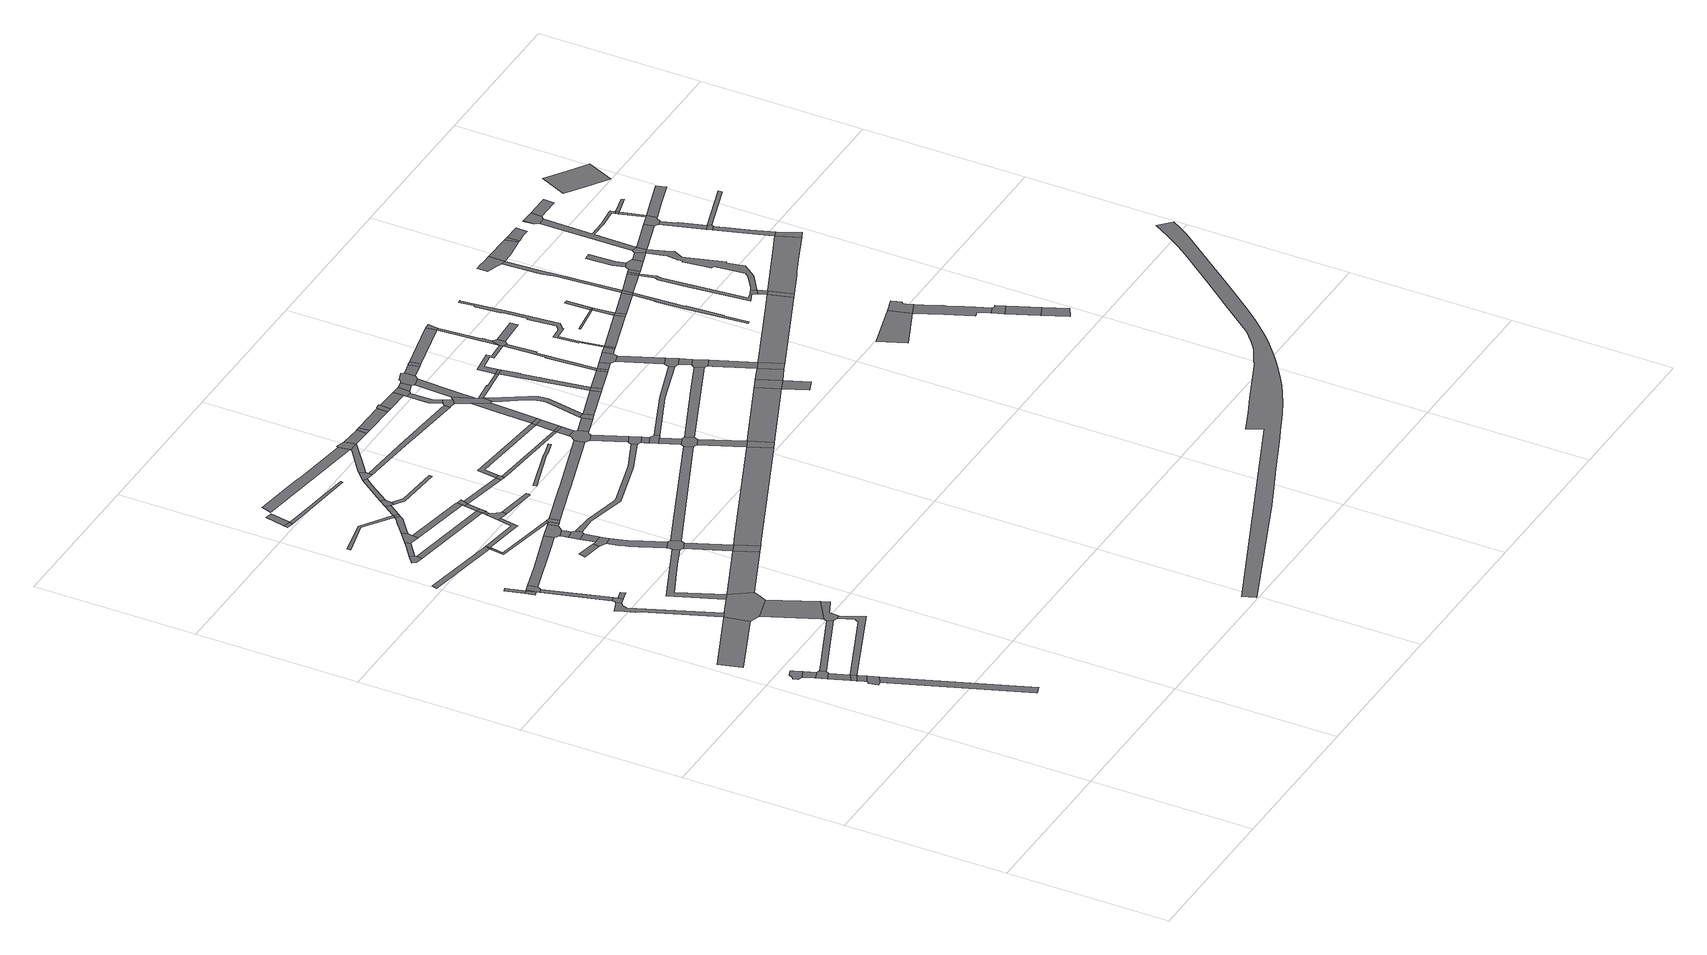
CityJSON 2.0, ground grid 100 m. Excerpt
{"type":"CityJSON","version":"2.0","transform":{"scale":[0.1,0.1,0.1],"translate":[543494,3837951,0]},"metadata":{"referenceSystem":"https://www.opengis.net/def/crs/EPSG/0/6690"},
"CityObjects":{
"road1":{"type":"Road","geometry":[{"type":"MultiSurface","lod":"1","boundaries":[[[0,1,2,3,4,5,6,7,8,9]]]}]},
"road2":{"type":"Road","attributes":{"RoadStructureAttribute.sectionType":"1"},"geometry":[{"type":"MultiSurface","lod":"1","boundaries":[[[9,8,10,11]]]}]},
"road3":{"type":"Road","attributes":{"RoadStructureAttribute.sectionType":"1"},"geometry":[{"type":"MultiSurface","lod":"1","boundaries":[[[12,13,14,15,16]]]}]},
"road4":{"type":"Road","geometry":[{"type":"MultiSurface","lod":"1","boundaries":[[[17,11,10,14,13,18,19,20]]]}]},
"road5":{"type":"Road","geometry":[{"type":"MultiSurface","lod":"1","boundaries":[[[16,15,21,22]]]}]},
"road6":{"type":"Road","geometry":[{"type":"MultiSurface","lod":"1","boundaries":[[[23,24,25,26,27,28]]]}]},
"road7":{"type":"Road","attributes":{"RoadStructureAttribute.sectionType":"1"},"geometry":[{"type":"MultiSurface","lod":"1","boundaries":[[[29,22,21,30,24,23]]]}]},
"road8":{"type":"Road","attributes":{"RoadStructureAttribute.sectionType":"1"},"geometry":[{"type":"MultiSurface","lod":"1","boundaries":[[[28,27,31,32]]]}]},
"road9":{"type":"Road","attributes":{"RoadStructureAttribute.sectionType":"1"},"geometry":[{"type":"MultiSurface","lod":"1","boundaries":[[[33,34,35,36,37]]]}]},
"road10":{"type":"Road","attributes":{"RoadStructureAttribute.sectionType":"1"},"geometry":[{"type":"MultiSurface","lod":"1","boundaries":[[[38,20,19,39]]]}]},
"road11":{"type":"Road","attributes":{"RoadStructureAttribute.sectionType":"1"},"geometry":[{"type":"MultiSurface","lod":"1","boundaries":[[[40,41,42,43,44,45,46,47,48,49,50,16,22]]]}]},
"road12":{"type":"Road","attributes":{"RoadStructureAttribute.sectionType":"1"},"geometry":[{"type":"MultiSurface","lod":"1","boundaries":[[[51,52,53,54,55,56,57,33,58,59,60,61,62,63]]]}]},
"road13":{"type":"Road","geometry":[{"type":"MultiSurface","lod":"1","boundaries":[[[64,65,66,67]]]}]},
"road14":{"type":"Road","geometry":[{"type":"MultiSurface","lod":"1","boundaries":[[[68,69,70,65,64]]]}]},
"road15":{"type":"Road","attributes":{"RoadStructureAttribute.sectionType":"1"},"geometry":[{"type":"MultiSurface","lod":"1","boundaries":[[[71,64,67]]]}]},
"road16":{"type":"Road","geometry":[{"type":"MultiSurface","lod":"1","boundaries":[[[72,73,74,75,76,51,63,77,78,79]]]}]},
"road17":{"type":"Road","attributes":{"RoadStructureAttribute.sectionType":"1"},"geometry":[{"type":"MultiSurface","lod":"1","boundaries":[[[80,81,73,72]]]}]},
"road18":{"type":"Road","geometry":[{"type":"MultiSurface","lod":"1","boundaries":[[[82,71,67,81,80,83,84]]]}]},
"road19":{"type":"Road","geometry":[{"type":"MultiSurface","lod":"1","boundaries":[[[85,86,79,78]]]}]},
"road20":{"type":"Road","geometry":[{"type":"MultiSurface","lod":"1","boundaries":[[[87,88,58,33,37,89,90,91,92,93,94,95]]]}]},
"road21":{"type":"Road","attributes":{"RoadStructureAttribute.sectionType":"1"},"geometry":[{"type":"MultiSurface","lod":"1","boundaries":[[[96,90,89,97,98,99]]]}]},
"road22":{"type":"Road","geometry":[{"type":"MultiSurface","lod":"1","boundaries":[[[100,101,102,99,98,103,38,39,104,105,106,46,45]]]}]},
"road23":{"type":"Road","attributes":{"RoadStructureAttribute.sectionType":"1"},"geometry":[{"type":"MultiSurface","lod":"1","boundaries":[[[107,108,109,110]]]}]},
"road24":{"type":"Road","geometry":[{"type":"MultiSurface","lod":"1","boundaries":[[[111,112,113,114,115,116,117,118,119]]]}]},
"road25":{"type":"Road","attributes":{"RoadStructureAttribute.sectionType":"1"},"geometry":[{"type":"MultiSurface","lod":"1","boundaries":[[[120,121,111,119,122]]]}]},
"road26":{"type":"Road","attributes":{"RoadStructureAttribute.sectionType":"1"},"geometry":[{"type":"MultiSurface","lod":"1","boundaries":[[[123,124,87,95,125,126,127]]]}]},
"road27":{"type":"Road","attributes":{"RoadStructureAttribute.sectionType":"1"},"geometry":[{"type":"MultiSurface","lod":"1","boundaries":[[[128,129,82,84,130,131]]]}]},
"road28":{"type":"Road","geometry":[{"type":"MultiSurface","lod":"1","boundaries":[[[110,109,132,133]]]}]},
"road29":{"type":"Road","geometry":[{"type":"MultiSurface","lod":"1","boundaries":[[[134,120,122,135,136,137,138]]]}]},
"road30":{"type":"Road","geometry":[{"type":"MultiSurface","lod":"1","boundaries":[[[139,140,141,142]]]}]},
"road31":{"type":"Road","attributes":{"RoadStructureAttribute.sectionType":"1"},"geometry":[{"type":"MultiSurface","lod":"1","boundaries":[[[143,144,145,146,147,95,94,148]]]}]},
"road32":{"type":"Road","attributes":{"RoadStructureAttribute.sectionType":"1"},"geometry":[{"type":"MultiSurface","lod":"1","boundaries":[[[149,150,151,152,153,154]]]}]},
"road33":{"type":"Road","attributes":{"RoadStructureAttribute.sectionType":"1"},"geometry":[{"type":"MultiSurface","lod":"1","boundaries":[[[155,139,142,156,157]]]}]},
"road34":{"type":"Road","geometry":[{"type":"MultiSurface","lod":"1","boundaries":[[[158,159,160,161]]]}]},
"road35":{"type":"Road","attributes":{"RoadStructureAttribute.sectionType":"1"},"geometry":[{"type":"MultiSurface","lod":"1","boundaries":[[[162,116,115,163,164]]]}]},
"road36":{"type":"Road","attributes":{"RoadStructureAttribute.sectionType":"1"},"geometry":[{"type":"MultiSurface","lod":"1","boundaries":[[[153,165,166,134,138,167,168,169]]]}]},
"road37":{"type":"Road","attributes":{"RoadStructureAttribute.sectionType":"1"},"geometry":[{"type":"MultiSurface","lod":"1","boundaries":[[[170,171,110,133,172,173]]]}]},
"road38":{"type":"Road","attributes":{"RoadStructureAttribute.sectionType":"1"},"geometry":[{"type":"MultiSurface","lod":"1","boundaries":[[[109,174,175,176,177,132]]]}]},
"road39":{"type":"Road","geometry":[{"type":"MultiSurface","lod":"1","boundaries":[[[161,160,178,179,180,181,182,183]]]}]},
"road40":{"type":"Road","attributes":{"RoadStructureAttribute.sectionType":"1"},"geometry":[{"type":"MultiSurface","lod":"1","boundaries":[[[184,185,186,187,183,182]]]}]},
"road41":{"type":"Road","attributes":{"RoadStructureAttribute.sectionType":"1"},"geometry":[{"type":"MultiSurface","lod":"1","boundaries":[[[188,189,190,191,192,179,178,193,194,195,196,197,198,199,200,201,202,203,204,205,206,207]]]}]},
"road42":{"type":"Road","geometry":[{"type":"MultiSurface","lod":"1","boundaries":[[[154,153,169,208]]]}]},
"road43":{"type":"Road","attributes":{"RoadStructureAttribute.sectionType":"1"},"geometry":[{"type":"MultiSurface","lod":"1","boundaries":[[[209,210,137,136,211,212]]]}]},
"road44":{"type":"Road","geometry":[{"type":"MultiSurface","lod":"1","boundaries":[[[213,214,186,185,215,216]]]}]},
"road45":{"type":"Road","attributes":{"RoadStructureAttribute.sectionType":"1"},"geometry":[{"type":"MultiSurface","lod":"1","boundaries":[[[217,218,219,220,214,213]]]}]},
"road46":{"type":"Road","geometry":[{"type":"MultiSurface","lod":"1","boundaries":[[[207,206,221,123,127,222,223,224,225]]]}]},
"road47":{"type":"Road","geometry":[{"type":"MultiSurface","lod":"1","boundaries":[[[226,128,131,227,228,219,218,229]]]}]},
"road48":{"type":"Road","attributes":{"RoadStructureAttribute.sectionType":"1"},"geometry":[{"type":"MultiSurface","lod":"1","boundaries":[[[223,222,143,230]]]}]},
"road49":{"type":"Road","attributes":{"RoadStructureAttribute.sectionType":"1"},"geometry":[{"type":"MultiSurface","lod":"1","boundaries":[[[231,232,233,142,141]]]}]},
"road50":{"type":"Road","attributes":{"RoadStructureAttribute.sectionType":"1"},"geometry":[{"type":"MultiSurface","lod":"1","boundaries":[[[234,235,154,208,236,237]]]}]},
"road51":{"type":"Road","geometry":[{"type":"MultiSurface","lod":"1","boundaries":[[[230,143,148,238]]]}]},
"road52":{"type":"Road","attributes":{"RoadStructureAttribute.sectionType":"1"},"geometry":[{"type":"MultiSurface","lod":"1","boundaries":[[[175,239,226,229,240]]]}]},
"road53":{"type":"Road","geometry":[{"type":"MultiSurface","lod":"1","boundaries":[[[241,234,237,242,243,244,245,246]]]}]},
"road54":{"type":"Road","geometry":[{"type":"MultiSurface","lod":"1","boundaries":[[[247,170,173,248,249,250,251,252]]]}]},
"road55":{"type":"Road","geometry":[{"type":"MultiSurface","lod":"1","boundaries":[[[176,175,240,253,254]]]}]},
"road56":{"type":"Road","attributes":{"RoadStructureAttribute.sectionType":"1"},"geometry":[{"type":"MultiSurface","lod":"1","boundaries":[[[163,247,252,255,256]]]}]},
"road57":{"type":"Road","attributes":{"RoadStructureAttribute.sectionType":"1"},"geometry":[{"type":"MultiSurface","lod":"1","boundaries":[[[164,163,256,257]]]}]},
"road58":{"type":"Road","attributes":{"RoadStructureAttribute.sectionType":"1"},"geometry":[{"type":"MultiSurface","lod":"1","boundaries":[[[258,164,257,259]]]}]},
"road59":{"type":"Road","geometry":[{"type":"MultiSurface","lod":"1","boundaries":[[[260,261,212,211,258,259,262]]]}]},
"road60":{"type":"Road","attributes":{"RoadStructureAttribute.sectionType":"1"},"geometry":[{"type":"MultiSurface","lod":"1","boundaries":[[[263,241,246,264,265]]]}]},
"road61":{"type":"Road","attributes":{"RoadStructureAttribute.sectionType":"1"},"geometry":[{"type":"MultiSurface","lod":"1","boundaries":[[[266,267,268,249,248]]]}]},
"road62":{"type":"Road","attributes":{"RoadStructureAttribute.sectionType":"1"},"geometry":[{"type":"MultiSurface","lod":"1","boundaries":[[[269,270,271,272,273,274,275]]]}]},
"road63":{"type":"Road","attributes":{"RoadStructureAttribute.sectionType":"1"},"geometry":[{"type":"MultiSurface","lod":"1","boundaries":[[[276,277,278,279,280,243,242]]]}]},
"road64":{"type":"Road","attributes":{"RoadStructureAttribute.sectionType":"1"},"geometry":[{"type":"MultiSurface","lod":"1","boundaries":[[[262,259,281,282]]]}]},
"road65":{"type":"Road","geometry":[{"type":"MultiSurface","lod":"1","boundaries":[[[283,263,265,284,285,286,287,288]]]}]},
"road66":{"type":"Road","geometry":[{"type":"MultiSurface","lod":"1","boundaries":[[[282,281,289,290,291]]]}]},
"road67":{"type":"Road","attributes":{"RoadStructureAttribute.sectionType":"1"},"geometry":[{"type":"MultiSurface","lod":"1","boundaries":[[[292,293,294,295,296,216,215,297,298,299,300,301,302]]]}]},
"road68":{"type":"Road","attributes":{"RoadStructureAttribute.sectionType":"1"},"geometry":[{"type":"MultiSurface","lod":"1","boundaries":[[[303,304,305,306,307,283,288,308,309,310]]]}]},
"road69":{"type":"Road","attributes":{"RoadStructureAttribute.sectionType":"1"},"geometry":[{"type":"MultiSurface","lod":"1","boundaries":[[[311,312,225,224,313,314]]]}]},
"road70":{"type":"Road","attributes":{"RoadStructureAttribute.sectionType":"1"},"geometry":[{"type":"MultiSurface","lod":"1","boundaries":[[[315,316,317,254,253,318,319,320]]]}]},
"road71":{"type":"Road","attributes":{"RoadStructureAttribute.sectionType":"1"},"geometry":[{"type":"MultiSurface","lod":"1","boundaries":[[[321,322,323,230,238,324,325,326]]]}]},
"road72":{"type":"Road","geometry":[{"type":"MultiSurface","lod":"1","boundaries":[[[327,328,329,275,274,330,303,310,331]]]}]},
"road73":{"type":"Road","geometry":[{"type":"MultiSurface","lod":"1","boundaries":[[[332,333,334,335,336,337,338,339]]]}]},
"road74":{"type":"Road","attributes":{"RoadStructureAttribute.sectionType":"1"},"geometry":[{"type":"MultiSurface","lod":"1","boundaries":[[[340,331,310,341,342]]]}]},
"road75":{"type":"Road","attributes":{"RoadStructureAttribute.sectionType":"1"},"geometry":[{"type":"MultiSurface","lod":"1","boundaries":[[[343,290,289,344,345,346]]]}]},
"road76":{"type":"Road","attributes":{"RoadStructureAttribute.sectionType":"1"},"geometry":[{"type":"MultiSurface","lod":"1","boundaries":[[[347,285,284,348,349,350,351]]]}]},
"road77":{"type":"Road","attributes":{"RoadStructureAttribute.sectionType":"1"},"geometry":[{"type":"MultiSurface","lod":"1","boundaries":[[[352,353,282,291,354,355,356,357]]]}]},
"road78":{"type":"Road","geometry":[{"type":"MultiSurface","lod":"1","boundaries":[[[358,342,341,359]]]}]},
"road79":{"type":"Road","attributes":{"RoadStructureAttribute.sectionType":"1"},"geometry":[{"type":"MultiSurface","lod":"1","boundaries":[[[360,358,359,361,362]]]}]},
"road80":{"type":"Road","geometry":[{"type":"MultiSurface","lod":"1","boundaries":[[[363,364,315,320,365,366,367,368,369,370]]]}]},
"road81":{"type":"Road","attributes":{"RoadStructureAttribute.sectionType":"1"},"geometry":[{"type":"MultiSurface","lod":"1","boundaries":[[[366,365,371,372]]]}]},
"road82":{"type":"Road","geometry":[{"type":"MultiSurface","lod":"1","boundaries":[[[372,371,292,302,373,374]]]}]},
"road83":{"type":"Road","attributes":{"RoadStructureAttribute.sectionType":"1"},"geometry":[{"type":"MultiSurface","lod":"1","boundaries":[[[345,363,370,375]]]}]},
"road84":{"type":"Road","attributes":{"RoadStructureAttribute.sectionType":"1"},"geometry":[{"type":"MultiSurface","lod":"1","boundaries":[[[374,373,376,377,378]]]}]},
"road85":{"type":"Road","attributes":{"RoadStructureAttribute.sectionType":"1"},"geometry":[{"type":"MultiSurface","lod":"1","boundaries":[[[379,380,381,382]]]}]},
"road86":{"type":"Road","geometry":[{"type":"MultiSurface","lod":"1","boundaries":[[[383,378,377,380,379,384,385]]]}]},
"road87":{"type":"Road","geometry":[{"type":"MultiSurface","lod":"1","boundaries":[[[346,345,375,386]]]}]},
"road88":{"type":"Road","geometry":[{"type":"MultiSurface","lod":"1","boundaries":[[[382,381,311,314,387,388,389,390]]]}]},
"road89":{"type":"Road","geometry":[{"type":"MultiSurface","lod":"1","boundaries":[[[391,392,393,362,361,394,395]]]}]},
"road90":{"type":"Road","attributes":{"RoadStructureAttribute.sectionType":"1"},"geometry":[{"type":"MultiSurface","lod":"1","boundaries":[[[356,396,346,386,397]]]}]},
"road91":{"type":"Road","attributes":{"RoadStructureAttribute.sectionType":"1"},"geometry":[{"type":"MultiSurface","lod":"1","boundaries":[[[388,387,321,398]]]}]},
"road92":{"type":"Road","geometry":[{"type":"MultiSurface","lod":"1","boundaries":[[[357,356,397,399]]]}]},
"road93":{"type":"Road","geometry":[{"type":"MultiSurface","lod":"1","boundaries":[[[398,321,326,400]]]}]},
"road94":{"type":"Road","attributes":{"RoadStructureAttribute.sectionType":"1"},"geometry":[{"type":"MultiSurface","lod":"1","boundaries":[[[401,369,368,402]]]}]},
"road95":{"type":"Road","attributes":{"RoadStructureAttribute.sectionType":"1"},"geometry":[{"type":"MultiSurface","lod":"1","boundaries":[[[403,404,395,394,405,406]]]}]},
"road96":{"type":"Road","attributes":{"RoadStructureAttribute.sectionType":"1"},"geometry":[{"type":"MultiSurface","lod":"1","boundaries":[[[407,408,409,410,357,399,411]]]}]},
"road97":{"type":"Road","geometry":[{"type":"MultiSurface","lod":"1","boundaries":[[[412,413,414,415,416,417,351,350,418,419,420]]]}]},
"road98":{"type":"Road","geometry":[{"type":"MultiSurface","lod":"1","boundaries":[[[421,422,401,402,423]]]}]},
"road99":{"type":"Road","attributes":{"RoadStructureAttribute.sectionType":"1"},"geometry":[{"type":"MultiSurface","lod":"1","boundaries":[[[424,425,415,414,426,427,428]]]}]},
"road100":{"type":"Road","geometry":[{"type":"MultiSurface","lod":"1","boundaries":[[[429,420,419,407,411,430,431,432,433]]]}]},
"road101":{"type":"Road","geometry":[{"type":"MultiSurface","lod":"1","boundaries":[[[406,405,434,424,428,435,436,437]]]}]},
"road102":{"type":"Road","attributes":{"RoadStructureAttribute.sectionType":"1"},"geometry":[{"type":"MultiSurface","lod":"1","boundaries":[[[438,439,440,441,442,443,444,431,430,445,446,447,448,449,422,421]]]}]},
"road103":{"type":"Road","attributes":{"RoadStructureAttribute.sectionType":"1"},"geometry":[{"type":"MultiSurface","lod":"1","boundaries":[[[450,437,436,451]]]}]},
"road104":{"type":"Road","attributes":{"RoadStructureAttribute.sectionType":"1"},"geometry":[{"type":"MultiSurface","lod":"1","boundaries":[[[452,453,454,455,429,433]]]}]},
"road105":{"type":"Road","attributes":{"RoadStructureAttribute.sectionType":"1"},"geometry":[{"type":"MultiSurface","lod":"1","boundaries":[[[456,457,421,423,458]]]}]},
"road106":{"type":"Road","geometry":[{"type":"MultiSurface","lod":"1","boundaries":[[[459,460,461,462,463,464,450,451,455,454,465,466]]]}]},
"road107":{"type":"Road","attributes":{"RoadStructureAttribute.sectionType":"1"},"geometry":[{"type":"MultiSurface","lod":"1","boundaries":[[[467,468,469,470,432,431,471]]]}]},
"road108":{"type":"Road","attributes":{"RoadStructureAttribute.sectionType":"1"},"geometry":[{"type":"MultiSurface","lod":"1","boundaries":[[[472,398,400,473]]]}]},
"road109":{"type":"Road","attributes":{"RoadStructureAttribute.sectionType":"1"},"geometry":[{"type":"MultiSurface","lod":"1","boundaries":[[[474,475,385,384,476,477]]]}]},
"road110":{"type":"Road","attributes":{"RoadStructureAttribute.sectionType":"1"},"geometry":[{"type":"MultiSurface","lod":"1","boundaries":[[[478,479,390,389,480,481]]]}]},
"road111":{"type":"Road","attributes":{"RoadStructureAttribute.sectionType":"1"},"geometry":[{"type":"MultiSurface","lod":"1","boundaries":[[[482,466,465,483]]]}]},
"road112":{"type":"Road","geometry":[{"type":"MultiSurface","lod":"1","boundaries":[[[484,485,456,458,486]]]}]},
"road113":{"type":"Road","attributes":{"RoadStructureAttribute.sectionType":"1"},"geometry":[{"type":"MultiSurface","lod":"1","boundaries":[[[487,488,489,471,490,491,485,484]]]}]},
"road114":{"type":"Road","geometry":[{"type":"MultiSurface","lod":"1","boundaries":[[[492,493,494,482,483,495]]]}]},
"road115":{"type":"Road","geometry":[{"type":"MultiSurface","lod":"1","boundaries":[[[496,467,471,489]]]}]},
"road116":{"type":"Road","attributes":{"RoadStructureAttribute.sectionType":"1"},"geometry":[{"type":"MultiSurface","lod":"1","boundaries":[[[497,498,484,486,499]]]}]},
"road117":{"type":"Road","attributes":{"RoadStructureAttribute.sectionType":"1"},"geometry":[{"type":"MultiSurface","lod":"1","boundaries":[[[500,501,502,503,504,505,467,496,506,507,508,509,510,511,512]]]}]},
"road118":{"type":"Road","geometry":[{"type":"MultiSurface","lod":"1","boundaries":[[[513,514,497,499,515]]]}]},
"road119":{"type":"Road","geometry":[{"type":"MultiSurface","lod":"1","boundaries":[[[516,472,473,517]]]}]},
"road120":{"type":"Road","attributes":{"RoadStructureAttribute.sectionType":"1"},"geometry":[{"type":"MultiSurface","lod":"1","boundaries":[[[518,519,513,515,520]]]}]},
"road121":{"type":"Road","attributes":{"RoadStructureAttribute.sectionType":"1"},"geometry":[{"type":"MultiSurface","lod":"1","boundaries":[[[521,522,523,492,495,524,525]]]}]},
"road122":{"type":"Road","geometry":[{"type":"MultiSurface","lod":"1","boundaries":[[[526,527,517,473]]]}]},
"road123":{"type":"Road","attributes":{"RoadStructureAttribute.sectionType":"1"},"geometry":[{"type":"MultiSurface","lod":"1","boundaries":[[[511,528,529,530,531,514,513,532,533,534]]]}]},
"road124":{"type":"Road","geometry":[{"type":"MultiSurface","lod":"1","boundaries":[[[535,518,520,536,537,538]]]}]},
"road125":{"type":"Road","attributes":{"RoadStructureAttribute.sectionType":"1"},"geometry":[{"type":"MultiSurface","lod":"1","boundaries":[[[539,516,517,540]]]}]},
"road126":{"type":"Road","attributes":{"RoadStructureAttribute.sectionType":"1"},"geometry":[{"type":"MultiSurface","lod":"1","boundaries":[[[537,536,541,542]]]}]},
"road127":{"type":"Road","geometry":[{"type":"MultiSurface","lod":"1","boundaries":[[[542,541,474,477,543,544]]]}]},
"road128":{"type":"Road","geometry":[{"type":"MultiSurface","lod":"1","boundaries":[[[545,546,547,512,511,534,548,549,550]]]}]},
"road129":{"type":"Road","attributes":{"RoadStructureAttribute.sectionType":"1"},"geometry":[{"type":"MultiSurface","lod":"1","boundaries":[[[544,543,551,552]]]}]},
"road130":{"type":"Road","geometry":[{"type":"MultiSurface","lod":"1","boundaries":[[[552,551,478,481,553,554]]]}]},
"road131":{"type":"Road","attributes":{"RoadStructureAttribute.sectionType":"1"},"geometry":[{"type":"MultiSurface","lod":"1","boundaries":[[[555,556,557,525,512,547]]]}]},
"road132":{"type":"Road","attributes":{"RoadStructureAttribute.sectionType":"1"},"geometry":[{"type":"MultiSurface","lod":"1","boundaries":[[[558,554,553,559,539,560]]]}]},
"road133":{"type":"Road","attributes":{"RoadStructureAttribute.sectionType":"1"},"geometry":[{"type":"MultiSurface","lod":"1","boundaries":[[[561,535,538,562]]]}]},
"road134":{"type":"Road","geometry":[{"type":"MultiSurface","lod":"1","boundaries":[[[560,539,540,563]]]}]},
"road135":{"type":"Road","geometry":[{"type":"MultiSurface","lod":"1","boundaries":[[[564,561,562,565]]]}]},
"road136":{"type":"Road","geometry":[{"type":"MultiSurface","lod":"1","boundaries":[[[566,521,525,557]]]}]},
"road137":{"type":"Road","attributes":{"RoadStructureAttribute.sectionType":"1"},"geometry":[{"type":"MultiSurface","lod":"1","boundaries":[[[567,568,569,570,571,572,573,574,575,576,577,578,579,580,581,582,583,584,585,586,587,588,589,590,591,592,593,594,595,596,597,598,599,600,601,602,603,604,605,606,607,608,609,610,611,612,613,614,615,616,617,618,619]]]}]},
"road138":{"type":"Road","geometry":[{"type":"MultiSurface","lod":"1","boundaries":[[[620,621,622,550,549]]]}]},
"road139":{"type":"Road","attributes":{"RoadStructureAttribute.sectionType":"1"},"geometry":[{"type":"MultiSurface","lod":"1","boundaries":[[[623,624,625,626,627,628,629,630,631,632,633,634,635,636,637,638,639,640,641,642,643,561,564]]]}]},
"road140":{"type":"Road","attributes":{"RoadStructureAttribute.sectionType":"1"},"geometry":[{"type":"MultiSurface","lod":"1","boundaries":[[[644,645,564,565,646]]]}]},
"road141":{"type":"Road","geometry":[{"type":"MultiSurface","lod":"1","boundaries":[[[647,648,649,650,651]]]}]},
"road142":{"type":"Road","geometry":[{"type":"MultiSurface","lod":"1","boundaries":[[[652,653,644,646,654]]]}]},
"road143":{"type":"Road","attributes":{"RoadStructureAttribute.sectionType":"1"},"geometry":[{"type":"MultiSurface","lod":"1","boundaries":[[[655,651,653,652]]]}]},
"road144":{"type":"Road","attributes":{"RoadStructureAttribute.sectionType":"1"},"geometry":[{"type":"MultiSurface","lod":"1","boundaries":[[[656,657,658,560,563,659]]]}]},
"road145":{"type":"Road","geometry":[{"type":"MultiSurface","lod":"1","boundaries":[[[647,651,655]]]}]},
"road146":{"type":"Road","attributes":{"RoadStructureAttribute.sectionType":"1"},"geometry":[{"type":"MultiSurface","lod":"1","boundaries":[[[660,661,662,647,655]]]}]},
"road147":{"type":"Road","attributes":{"RoadStructureAttribute.sectionType":"1"},"geometry":[{"type":"MultiSurface","lod":"1","boundaries":[[[663,664,665,652,654,666,667]]]}]},
"road148":{"type":"Road","attributes":{"RoadStructureAttribute.sectionType":"1"},"geometry":[{"type":"MultiSurface","lod":"1","boundaries":[[[668,669,670,671,672,673,674,675,676,677,678,679,680,667]]]}]},
"road149":{"type":"Road","geometry":[{"type":"MultiSurface","lod":"1","boundaries":[[[681,682,683,684]]]}]},
"road150":{"type":"Road","geometry":[{"type":"MultiSurface","lod":"1","boundaries":[[[685,686,663,667,680,687]]]}]},
"road151":{"type":"Road","attributes":{"RoadStructureAttribute.sectionType":"1"},"geometry":[{"type":"MultiSurface","lod":"1","boundaries":[[[688,689,690,686,685,691,692,693]]]}]},
"road152":{"type":"Road","attributes":{"RoadStructureAttribute.sectionType":"1"},"geometry":[{"type":"MultiSurface","lod":"1","boundaries":[[[694,685,687,695,696,697,698]]]}]},
"road153":{"type":"Road","geometry":[{"type":"MultiSurface","lod":"1","boundaries":[[[699,700,701,702,703,704,705,688,693,706]]]}]},
"road154":{"type":"Road","geometry":[{"type":"MultiSurface","lod":"1","boundaries":[[[707,708,709,710,711,712]]]}]},
"road155":{"type":"Road","geometry":[{"type":"MultiSurface","lod":"1","boundaries":[[[713,681,684,714,715,716,717,718]]]}]},
"road156":{"type":"Road","attributes":{"RoadStructureAttribute.sectionType":"1"},"geometry":[{"type":"MultiSurface","lod":"1","boundaries":[[[712,711,656,719]]]}]},
"road157":{"type":"Road","attributes":{"RoadStructureAttribute.sectionType":"1"},"geometry":[{"type":"MultiSurface","lod":"1","boundaries":[[[720,721,722,723,698,724,725,726,727,710,709]]]}]},
"road158":{"type":"Road","geometry":[{"type":"MultiSurface","lod":"1","boundaries":[[[719,656,659,728]]]}]},
"road159":{"type":"Road","attributes":{"RoadStructureAttribute.sectionType":"1"},"geometry":[{"type":"MultiSurface","lod":"1","boundaries":[[[729,730,731,732,733,714,684,734,735,736,737,738]]]}]},
"road160":{"type":"Road","geometry":[{"type":"MultiSurface","lod":"1","boundaries":[[[739,694,698,723]]]}]},
"road161":{"type":"Road","attributes":{"RoadStructureAttribute.sectionType":"1"},"geometry":[{"type":"MultiSurface","lod":"1","boundaries":[[[740,739,723,741]]]}]},
"road162":{"type":"Road","geometry":[{"type":"MultiSurface","lod":"1","boundaries":[[[742,743,744,738,737,745,746,747]]]}]},
"road163":{"type":"Road","attributes":{"RoadStructureAttribute.sectionType":"1"},"geometry":[{"type":"MultiSurface","lod":"1","boundaries":[[[746,745,748,749]]]}]},
"road164":{"type":"Road","geometry":[{"type":"MultiSurface","lod":"1","boundaries":[[[749,748,750,751]]]}]},
"road165":{"type":"Road","geometry":[{"type":"MultiSurface","lod":"1","boundaries":[[[752,753,740,741,754,755]]]}]},
"road166":{"type":"Road","attributes":{"RoadStructureAttribute.sectionType":"1"},"geometry":[{"type":"MultiSurface","lod":"1","boundaries":[[[756,757,758,759,753,752]]]}]},
"road167":{"type":"Road","attributes":{"RoadStructureAttribute.sectionType":"1"},"geometry":[{"type":"MultiSurface","lod":"1","boundaries":[[[706,693,760,761,762,763,764]]]}]},
"road168":{"type":"Road","attributes":{"RoadStructureAttribute.sectionType":"1"},"geometry":[{"type":"MultiSurface","lod":"1","boundaries":[[[765,766,767,768,769,770,771,772,773,774,775,776,777,778,779,780,781,782,783,784,785,786,787,788,789,790,791,792,793,794,795,796,797,707,712]]]}]},
"road169":{"type":"Road","attributes":{"RoadStructureAttribute.sectionType":"1"},"geometry":[{"type":"MultiSurface","lod":"1","boundaries":[[[798,799,755,754,800,777]]]}]},
"road170":{"type":"Road","geometry":[{"type":"MultiSurface","lod":"1","boundaries":[[[801,764,763,802,803,804]]]}]},
"road171":{"type":"Road","geometry":[{"type":"MultiSurface","lod":"1","boundaries":[[[805,798,777,776,806]]]}]},
"road172":{"type":"Road","attributes":{"RoadStructureAttribute.sectionType":"1"},"geometry":[{"type":"MultiSurface","lod":"1","boundaries":[[[807,808,809,810,811,812,813,719,728,814,815,816,817,818]]]}]},
"road173":{"type":"Road","attributes":{"RoadStructureAttribute.sectionType":"1"},"geometry":[{"type":"MultiSurface","lod":"1","boundaries":[[[803,802,819,820,821]]]}]},
"road174":{"type":"Road","attributes":{"RoadStructureAttribute.sectionType":"1"},"geometry":[{"type":"MultiSurface","lod":"1","boundaries":[[[822,823,824,825,806,776,826,827]]]}]},
"road175":{"type":"Road","attributes":{"RoadStructureAttribute.sectionType":"1"},"geometry":[{"type":"MultiSurface","lod":"1","boundaries":[[[828,829,830]]]}]},
"road176":{"type":"Road","geometry":[{"type":"MultiSurface","lod":"1","boundaries":[[[830,829,831,832,833,834]]]}]},
"road177":{"type":"Road","attributes":{"RoadStructureAttribute.sectionType":"1"},"geometry":[{"type":"MultiSurface","lod":"1","boundaries":[[[831,835,836,805,806,837,838,839,840,841,842,843,844,845,832]]]}]},
"road178":{"type":"Road","attributes":{"RoadStructureAttribute.sectionType":"1"},"geometry":[{"type":"MultiSurface","lod":"1","boundaries":[[[846,847,848,849,850,851,852]]]}]},
"road179":{"type":"Road","attributes":{"RoadStructureAttribute.sectionType":"1"},"geometry":[{"type":"MultiSurface","lod":"1","boundaries":[[[853,854,855,856,857,858,807,859]]]}]},
"road180":{"type":"Road","geometry":[{"type":"MultiSurface","lod":"1","boundaries":[[[860,861,822,827,862,863,849,848,864,865,866,867]]]}]},
"road181":{"type":"Road","geometry":[{"type":"MultiSurface","lod":"1","boundaries":[[[852,851,868,856,855,869,870,871]]]}]},
"road182":{"type":"Road","attributes":{"RoadStructureAttribute.sectionType":"1"},"geometry":[{"type":"MultiSurface","lod":"1","boundaries":[[[872,834,833,873,874,875]]]}]},
"road183":{"type":"Road","geometry":[{"type":"MultiSurface","lod":"1","boundaries":[[[859,807,818,876]]]}]},
"road184":{"type":"Road","attributes":{"RoadStructureAttribute.sectionType":"1"},"geometry":[{"type":"MultiSurface","lod":"1","boundaries":[[[877,878,861,860]]]}]},
"road185":{"type":"Road","geometry":[{"type":"MultiSurface","lod":"1","boundaries":[[[841,840,878,877]]]}]},
"road186":{"type":"Road","geometry":[{"type":"MultiSurface","lod":"1","boundaries":[[[879,880,881,841,877]]]}]},
"road187":{"type":"Road","attributes":{"RoadStructureAttribute.sectionType":"1"},"geometry":[{"type":"MultiSurface","lod":"1","boundaries":[[[882,852,871,883]]]}]},
"road188":{"type":"Road","attributes":{"RoadStructureAttribute.sectionType":"1"},"geometry":[{"type":"MultiSurface","lod":"1","boundaries":[[[884,885,886,860,867,887,888]]]}]},
"road189":{"type":"Road","attributes":{"function":"3","RoadStructureAttribute.sectionType":"1"},"geometry":[{"type":"MultiSurface","lod":"1","boundaries":[[[889,890,891,892,893,894,895,896]]]}]}
},
"vertices":[
[197,1935,0],[190,1952,0],[150,1937,0],[136,1907,0],[125,1903,0],[136,1873,0],[137,1873,0],[142,1872,0],[163,1867,0],[215,1886,0],
[190,1796,0],[241,1815,0],
[304,1642,0],[263,1751,0],[214,1734,0],[258,1615,0],[305,1640,0],
[262,1809,0],[275,1772,0],[277,1773,0],[264,1808,0],
[271,1582,0],[317,1607,0],
[337,1554,0],[291,1528,0],[281,1514,0],[294,1458,0],[314,1464,0],[361,1490,0],
[319,1603,0],[287,1539,0],
[622,651,0],[671,669,0],
[483,2512,0],[468,2506,0],[59,2334,0],[99,2193,0],[511,2363,0],
[708,1996,0],[726,1963,0],
[817,1811,0],[845,1822,0],[828,1854,0],[827,1856,0],[820,1872,0],[782,1960,0],[755,1951,0],[793,1862,0],[788,1853,0],[778,1838,0],[778,1837,0],
[331,3100,0],[319,3094,0],[270,3075,0],[258,3071,0],[278,3020,0],[301,2961,0],[314,2942,0],[518,2527,0],[516,2527,0],[316,3027,0],[316,3029,0],[323,3057,0],[344,3069,0],
[207,3589,0],[185,3583,0],[195,3527,0],[225,3535,0],
[174,3700,0],[174,3703,0],[153,3697,0],
[215,3592,0],
[370,3135,0],[340,3123,0],[340,3114,0],[339,3108,0],[336,3104,0],[358,3073,0],[385,3081,0],[378,3110,0],
[258,3524,0],[231,3513,0],
[258,3605,0],[263,3535,0],[270,3549,0],
[440,3094,0],[430,3125,0],
[640,2579,0],[638,2578,0],[575,2343,0],[733,2386,0],[736,2394,0],[756,2442,0],[768,2472,0],[769,2473,0],[681,2596,0],
[768,2305,0],[714,2028,0],[718,2018,0],[858,2113,0],
[788,2020,0],[807,2029,0],[881,2062,0],[709,1998,0],[727,1964,0],[736,1960,0],[755,1953,0],
[13,4066,0],[4,4036,0],[474,3951,0],[487,3983,0],
[208,4309,0],[190,4295,0],[160,4269,0],[174,4245,0],[222,4238,0],[226,4273,0],[225,4276,0],[224,4278,0],[222,4285,0],
[313,4393,0],[283,4369,0],[323,4361,0],
[928,3063,0],[515,2886,0],[568,2864,0],[809,2968,0],[943,3023,0],
[722,3746,0],[428,3655,0],[632,3657,0],[734,3688,0],
[488,3948,0],[489,3958,0],
[386,4453,0],[328,4360,0],[389,4348,0],[393,4387,0],[397,4416,0],
[153,5052,0],[149,5030,0],[193,5021,0],[197,5043,0],
[1070,2762,0],[1059,2757,0],[923,2699,0],[698,2603,0],[682,2597,0],[1128,2626,0],
[335,4692,0],[115,4643,0],[115,4622,0],[332,4674,0],[504,4552,0],[517,4570,0],
[179,5176,0],[199,5052,0],[222,5168,0],
[655,3493,0],[647,3453,0],[769,3430,0],[776,3470,0],
[747,4186,0],[762,4148,0],[767,4184,0],
[484,4532,0],[472,4523,0],[408,4425,0],[509,4507,0],[525,4530,0],
[742,4039,0],[724,3948,0],[740,3918,0],[761,4034,0],
[463,3861,0],[854,3786,0],[857,3801,0],[475,3871,0],
[813,3409,0],[866,3418,0],[861,3438,0],[857,3457,0],[854,3469,0],[801,3465,0],
[839,3558,0],[838,3562,0],[784,3553,0],[789,3520,0],
[925,3245,0],[916,3263,0],[908,3282,0],[904,3294,0],[885,3348,0],[826,3357,0],[830,3342,0],[833,3330,0],[837,3320,0],[842,3304,0],[848,3284,0],[853,3270,0],[859,3258,0],[870,3234,0],[882,3205,0],[902,3163,0],[914,3134,0],[923,3114,0],[930,3097,0],[983,3119,0],
[538,4547,0],
[776,4317,0],[396,4387,0],[781,4276,0],[786,4315,0],
[826,3628,0],[773,3620,0],[852,3576,0],[844,3613,0],
[821,3659,0],[815,3685,0],[763,3668,0],[767,3659,0],
[936,3084,0],[965,3012,0],[1016,3032,0],[1026,3058,0],[1002,3110,0],
[829,3779,0],[745,3680,0],[751,3677,0],[842,3721,0],
[1122,2784,0],
[672,4962,0],[673,4969,0],[674,4975,0],
[574,4648,0],[519,4572,0],[594,4623,0],[595,4626,0],
[1180,2648,0],
[835,3780,0],[868,3729,0],
[609,4696,0],[615,4613,0],[625,4637,0],[626,4645,0],[627,4663,0],[628,4675,0],
[756,4116,0],[818,4025,0],[821,4055,0],[816,4061,0],[785,4099,0],[776,4110,0],
[896,3738,0],[884,3796,0],
[780,4136,0],[787,4134,0],
[793,4178,0],
[779,4264,0],[804,4259,0],
[815,4293,0],[821,4309,0],[813,4289,0],
[740,4874,0],[720,4805,0],[762,4856,0],
[1038,3993,0],[1040,4008,0],[1042,4022,0],
[616,5188,0],[577,5194,0],[529,5201,0],[257,5241,0],[233,5178,0],[974,5072,0],[959,5138,0],
[673,4577,0],[948,4553,0],[949,4563,0],[950,4573,0],[690,4595,0],
[1092,4202,0],[1099,4237,0],
[793,4923,0],[813,4851,0],[815,4876,0],[814,4884,0],[813,4890,0],[812,4892,0],
[1119,4197,0],[1122,4215,0],[1124,4233,0],
[1724,3728,0],[1527,3644,0],[1213,3558,0],[1199,3561,0],[980,3608,0],[853,3577,0],[968,3581,0],[1199,3528,0],[1208,3526,0],[1530,3614,0],[1737,3698,0],
[974,5064,0],[971,5061,0],[950,5045,0],[933,5031,0],[807,4936,0],[923,4978,0],[955,5003,0],[1035,5065,0],
[1840,3465,0],[1202,3195,0],[1203,3134,0],[1860,3415,0],
[1616,4022,0],[1195,3892,0],[1141,3875,0],[1156,3818,0],[1196,3830,0],[1626,3962,0],
[1995,3156,0],[1983,3151,0],[1206,2820,0],[1208,2660,0],[1270,2687,0],[2053,3020,0],
[966,5149,0],[965,5147,0],[961,5140,0],[976,5068,0],[1022,5132,0],
[1132,4004,0],[1410,4088,0],[1444,4095,0],[1523,4118,0],[1519,4134,0],[1440,4112,0],[1406,4104,0],[1127,4021,0],
[1146,5125,0],[1152,5062,0],[1154,5125,0],
[1192,4207,0],[1192,4190,0],[1644,4144,0],[1645,4162,0],
[1186,4844,0],[1186,4815,0],[1211,4813,0],[1586,4772,0],[1588,4809,0],
[1191,4350,0],[1115,4357,0],[1138,4327,0],[1191,4322,0],[1652,4275,0],[1653,4303,0],
[1179,5125,0],[1184,5061,0],
[1183,5125,0],[1388,5055,0],[1390,5120,0],
[1639,4066,0],[1638,4049,0],[1652,3946,0],[1702,3966,0],[1713,3987,0],[1728,3992,0],[1710,4050,0],[1694,4063,0],
[1737,3754,0],[1785,3774,0],
[1765,3689,0],[1813,3710,0],
[1698,4141,0],
[1773,3669,0],[1782,3649,0],[1830,3669,0],
[1853,3620,0],[1803,3598,0],[1850,3486,0],[1899,3508,0],
[1853,3660,0],[1872,3628,0],[1859,3657,0],
[1699,4159,0],
[1885,3408,0],[1935,3426,0],[1945,3453,0],[1923,3502,0],
[1425,5131,0],[1400,5130,0],[1396,5125,0],[1424,5054,0],[1426,5119,0],
[1646,4173,0],[1706,4272,0],
[2045,3178,0],
[1708,4300,0],
[2103,3042,0],
[1824,4086,0],[1842,4027,0],
[1430,5119,0],[1428,5119,0],[1570,5050,0],[1571,5115,0],
[1673,4687,0],[1664,4506,0],[1662,4466,0],[1654,4309,0],[1725,4595,0],
[1643,4812,0],[1639,4822,0],[1630,4842,0],[1600,4823,0],[1598,4821,0],[1589,4810,0],[1588,4772,0],[1626,4769,0],[1660,4796,0],
[1862,4097,0],[1825,4095,0],[1880,4039,0],
[1570,5030,0],[1569,4895,0],[1607,4897,0],[1604,4928,0],[1604,5029,0],
[1678,4814,0],[1739,4595,0],[1749,4652,0],[1735,4674,0],[1728,4685,0],
[1570,5040,0],[1607,5031,0],[1620,5039,0],[1622,5113,0],
[1905,4315,0],[1906,4341,0],[1898,4392,0],[1880,4432,0],[1875,4442,0],[1801,4564,0],[1753,4644,0],[1769,4545,0],[1835,4440,0],[1865,4380,0],[1870,4342,0],[1870,4322,0],
[1670,5121,0],[1672,5058,0],
[1730,4725,0],[1733,4801,0],[1744,5055,0],[1688,5042,0],
[2081,4165,0],[1865,4098,0],[2099,4106,0],
[1748,5162,0],[1691,5141,0],[1688,5134,0],[1686,5130,0],[1681,5126,0],[1677,5124,0],[1764,5081,0],[1764,5145,0],
[1986,4700,0],[1864,4684,0],[1864,4691,0],[1740,4675,0],[1990,4683,0],
[2521,3381,0],[2579,3245,0],
[2487,3891,0],[2193,3795,0],[2203,3768,0],[2497,3861,0],
[2542,3764,0],[2330,3674,0],[2474,3676,0],[2566,3713,0],
[1843,5163,0],[1857,5101,0],
[2112,4175,0],[2081,4167,0],[2130,4116,0],
[2050,4578,0],[2050,4581,0],[2033,4689,0],[1992,4683,0],[2010,4575,0],
[1870,5169,0],[1850,5168,0],[1850,5165,0],[1883,5107,0],
[2031,4707,0],
[2268,4222,0],[2116,4176,0],[2287,4164,0],
[2128,4797,0],[2125,4829,0],[2016,4814,0],[1995,4811,0],[1975,4808,0],[1985,4711,0],[2018,4788,0],[2020,4789,0],[2115,4802,0],[2118,4777,0],[2240,4788,0],[2244,4788,0],[2239,4805,0],
[2287,4228,0],[2268,4225,0],[2305,4170,0],
[2592,3412,0],[2653,3276,0],
[2345,4246,0],[2297,4231,0],[2363,4188,0],
[2204,5244,0],[2017,5202,0],[1880,5171,0],[2201,5177,0],[2212,5180,0],
[2638,3101,0],[2712,3130,0],
[2255,4592,0],[2252,4592,0],[2254,4535,0],[2250,4527,0],[2268,4594,0],[2279,4595,0],[2266,4773,0],
[2436,4275,0],[2392,4173,0],[2445,4188,0],[2454,4217,0],
[2692,3454,0],[2750,3318,0],
[2497,3924,0],[2548,3946,0],
[2527,3854,0],[2578,3876,0],
[2269,4858,0],[2267,4859,0],[2259,4866,0],[2277,4785,0],[2289,4798,0],[2286,4844,0],
[2555,3786,0],[2606,3808,0],
[2587,3703,0],[2641,3726,0],
[2255,4920,0],[2250,4920,0],[2230,5181,0],
[2662,3677,0],[2598,3677,0],[2745,3477,0],
[2488,4291,0],[2501,4231,0],
[2804,3340,0],
[2499,4294,0],[2512,4234,0],
[2236,5246,0],
[4922,2148,0],[4859,2045,0],[4797,1951,0],[4769,1911,0],[4746,1879,0],[4695,1812,0],[4558,1639,0],[4397,1434,0],[4298,1309,0],[4264,1267,0],[4236,1236,0],[4210,1209,0],[4175,1178,0],[4143,1152,0],[4106,1125,0],[4070,1104,0],[4031,1084,0],[3993,1066,0],[3995,1061,0],[3675,924,0],[3550,871,0],[3407,810,0],[3446,718,0],[1962,87,0],[1992,8,0],[2816,344,0],[2971,413,0],[3139,486,0],[3278,546,0],[3412,605,0],[3475,632,0],[3584,680,0],[3636,704,0],[3713,742,0],[3802,790,0],[3862,826,0],[3926,866,0],[4009,925,0],[4074,974,0],[4126,1016,0],[4187,1070,0],[4235,1115,0],[4289,1170,0],[4355,1240,0],[4390,1280,0],[4441,1343,0],[4519,1443,0],[4600,1547,0],[4868,1892,0],[4885,1913,0],[4924,1969,0],[4965,2030,0],[4995,2079,0],
[2461,4808,0],[2460,4831,0],[2458,4854,0],
[2476,4434,0],[2465,4561,0],[2543,4570,0],[2543,4581,0],[2550,4582,0],[2578,4609,0],[2553,4914,0],[2522,5196,0],[2522,5198,0],[2505,5197,0],[2514,5109,0],[2508,5097,0],[2522,4943,0],[2526,4943,0],[2541,4790,0],[2529,4787,0],[2547,4615,0],[2519,4589,0],[2446,4582,0],[2458,4433,0],[2463,4432,0],
[2784,4381,0],[2513,4298,0],[2802,4323,0],
[2773,4522,0],[2583,4495,0],[2584,4491,0],[2584,4486,0],[2775,4512,0],
[2807,4388,0],[2784,4383,0],[2825,4330,0],
[2796,4521,0],
[3350,3731,0],[3236,3683,0],[2756,3481,0],[3391,3591,0],
[2787,4678,0],[2775,4678,0],[2764,4678,0],
[2998,4446,0],[2815,4390,0],[2814,4390,0],[2995,4382,0],[3006,4386,0],
[3014,4248,0],[3008,4247,0],[3019,4080,0],[3053,3707,0],[3054,3697,0],[3062,3698,0],[3070,3699,0],[3069,3709,0],[3056,3846,0],[3063,3848,0],[3049,4074,0],[3040,4074,0],[3023,4389,0],
[3517,3077,0],[3222,2993,0],[3291,2831,0],[3555,2943,0],
[3018,4452,0],[2998,4449,0],[3023,4391,0],
[2942,5155,0],[2954,4922,0],[2974,4836,0],[2984,4954,0],[2981,4954,0],[2970,5151,0],
[3172,4503,0],[3176,4437,0],[3183,4439,0],[3184,4439,0],[3186,4440,0],
[2919,5255,0],[2884,5256,0],[2842,5258,0],[2840,5192,0],[2913,5169,0],[2921,5166,0],[2942,5160,0],[2973,5254,0],
[3342,3831,0],[3332,3827,0],[3311,3817,0],[3315,3808,0],[3328,3780,0],[3361,3801,0],
[3605,3102,0],[3633,2976,0],[3617,3016,0],[3615,3024,0],[3616,3034,0],[3623,3044,0],
[3382,3745,0],
[3273,3808,0],[3222,4318,0],[3230,4350,0],[3204,4445,0],[3207,4353,0],[3200,4328,0],[3214,4138,0],[3252,3782,0],
[3423,3604,0],
[3764,2668,0],[3741,2722,0],[3704,2811,0],[3698,2825,0],[3675,2878,0],[3622,2783,0],[3690,2622,0],[3723,2634,0],[3754,2560,0],[3801,2580,0],
[3189,4508,0],
[3214,4516,0],[3228,4452,0],
[3814,2571,0],[3807,2573,0],[3804,2576,0],[3783,2493,0],[3853,2522,0],[3829,2578,0],
[3860,2311,0],[3930,2340,0],
[3924,2162,0],[3991,2198,0],
[3264,4558,0],[3227,4541,0],[3319,4481,0],[3307,4541,0],
[3249,4618,0],[3240,4777,0],[3200,4775,0],[3209,4612,0],
[2976,5151,0],[2986,5152,0],[3046,5156,0],[3171,5171,0],[3153,5249,0],
[3473,3878,0],[3512,3930,0],[3539,3966,0],[3515,4069,0],[3527,4073,0],[3457,4294,0],[3452,4309,0],[3462,4330,0],[3482,4372,0],[3463,4423,0],[3450,4457,0],[3429,4515,0],[3397,4505,0],[3423,4411,0],[3424,4408,0],[3427,4396,0],[3426,4380,0],[3422,4343,0],[3422,4341,0],[3421,4332,0],[3421,4321,0],[3422,4304,0],[3423,4291,0],[3420,4290,0],[3414,4290,0],[3414,4285,0],[3435,4117,0],[3455,4117,0],[3476,3942,0],[3476,3941,0],[3477,3934,0],[3450,3900,0],[3366,3842,0],
[3371,4559,0],[3310,4542,0],[3394,4504,0],
[3162,5249,0],[3184,5172,0],[3182,5248,0],[3163,5249,0],
[3387,4585,0],[3424,4576,0],
[3867,3955,0],[3867,3954,0],[3720,3891,0],[3588,3834,0],[3585,3832,0],[3418,3761,0],[3384,3746,0],[3586,3674,0],[3615,3687,0],[3724,3734,0],[3866,3794,0],[3925,3819,0],
[3237,5179,0],[3283,5178,0],[3284,5245,0],
[3638,4642,0],[3577,4623,0],[3437,4580,0],[3430,4578,0],[3577,4561,0],[3650,4584,0],
[3359,5243,0],[3363,5176,0],[3361,5243,0],
[3384,5154,0],[3430,5154,0],[3450,5175,0],[3451,5241,0],
[3385,5017,0],[3387,4805,0],[3426,4837,0],[3535,4836,0],[3653,4847,0],[3657,4829,0],[3676,4834,0],[3667,4866,0],[3657,4865,0],[3532,4851,0],[3427,4852,0],
[3739,4484,0],[3736,4483,0],[3706,4576,0],[3676,4569,0],[3707,4468,0],[3752,4318,0],[3788,4329,0],
[3858,4103,0],[3816,4233,0],[3797,4293,0],[3763,4283,0],[3795,4176,0],[3830,4067,0],[3903,3968,0],
[3719,4668,0],[3705,4663,0],[3673,4573,0],[3675,4571,0],[3708,4579,0],[3708,4580,0],[3721,4606,0],[3732,4610,0],
[3756,4304,0],[3798,4296,0],[3800,4299,0],[3805,4309,0],
[3571,5239,0],[3571,5174,0],[3597,5174,0],[3597,5238,0],
[3969,3838,0],
[3680,4817,0],[3662,4812,0],
[3800,4848,0],[3797,4856,0],[3794,4863,0],
[4110,4428,0],[4115,4405,0],
[3995,4754,0],[3984,4751,0],[3788,4689,0],[3862,4650,0],[4013,4697,0],
[4011,5178,0],[3946,5221,0],[3877,5267,0],[3774,5337,0],[3698,5171,0],[3811,5094,0],[3944,5006,0],[4018,5173,0]
]}
